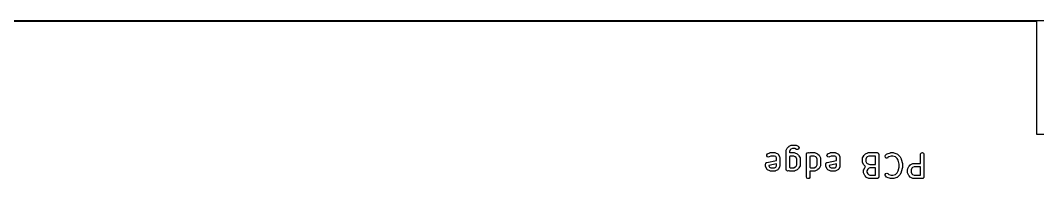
# Model space of a CAD drawing. Extents: x 0.49 to 7.78, y -5.14 to -0.57.
# Drawn here: x 2.264 to 4.036, y -0.845 to -0.57 of the extents above; entities that cross this region are included whole.
import ezdxf

# ---------------------------------------------------------------- set-up
doc = ezdxf.new("R2010")
doc.units = 0
doc.header["$MEASUREMENT"] = 0
doc.layers.add('BLACK', color=7, linetype='CONTINUOUS')

msp = doc.modelspace()

# ---------------------------------------------------------------- linework, layer by layer
at = {"layer": 'BLACK', "linetype": 'CONTINUOUS'}
for p, q in [((0.492126, -0.569882), (7.77559, -0.569882)), ((4.03445, -0.57185), (0.689961, -0.57185)), ((4.03445, -0.767716), (4.03445, -0.57185)), ((4.03445, -0.767717), (4.03445, -0.767716)), ((4.03474, -0.768413), (4.03445, -0.767717)), ((4.03543, -0.768701), (4.03474, -0.768413)), ((4.23228, -0.768701), (4.03543, -0.768701)), ((3.59753, -0.797336), (3.59771, -0.796326)), ((3.59753, -0.829207), (3.59753, -0.797336)), ((3.59771, -0.796326), (3.59783, -0.79619)), ((3.59783, -0.79619), (3.59785, -0.796015)), ((3.59785, -0.796015), (3.59972, -0.792266)), ((3.59972, -0.792266), (3.60025, -0.791556)), ((3.60025, -0.791556), (3.60027, -0.791498)), ((3.60027, -0.791498), (3.60215, -0.789623)), ((3.60215, -0.789623), (3.60287, -0.789117)), ((3.60287, -0.789117), (3.60292, -0.78907)), ((3.60292, -0.78907), (3.60667, -0.787195)), ((3.60479, -0.795335), (3.60344, -0.798033)), ((3.60599, -0.794138), (3.60479, -0.795335)), ((3.60868, -0.792789), (3.60599, -0.794138)), ((3.60667, -0.787195), (3.60765, -0.786903)), ((3.60765, -0.786903), (3.60782, -0.786944)), ((3.60782, -0.786944), (3.60799, -0.786884)), ((3.60799, -0.786884), (3.61361, -0.786884)), ((3.61291, -0.792789), (3.60868, -0.792789)), ((3.61604, -0.794352), (3.61291, -0.792789)), ((3.61361, -0.786884), (3.61462, -0.787062)), ((3.61462, -0.787062), (3.61476, -0.787175)), ((3.61476, -0.787175), (3.61493, -0.787195)), ((3.61493, -0.787195), (3.61868, -0.78907)), ((3.61805, -0.794583), (3.61604, -0.794352)), ((3.61973, -0.79347), (3.61805, -0.794583)), ((3.61868, -0.78907), (3.6195, -0.789681)), ((3.6195, -0.789681), (3.62031, -0.791534)), ((3.62031, -0.791534), (3.61973, -0.79347)), ((3.56391, -0.805676), (3.56403, -0.80366)), ((3.56511, -0.807299), (3.56391, -0.805676)), ((3.56403, -0.80366), (3.56542, -0.802194)), ((3.56429, -0.816937), (3.58066, -0.813663)), ((3.56708, -0.807768), (3.56511, -0.807299)), ((3.56542, -0.802194), (3.56917, -0.800319)), ((3.56806, -0.807476), (3.56708, -0.807768)), ((3.57119, -0.805913), (3.56806, -0.807476)), ((3.56917, -0.800319), (3.57015, -0.800026)), ((3.57015, -0.800026), (3.57033, -0.800067)), ((3.57033, -0.800067), (3.57049, -0.800007)), ((3.57049, -0.800007), (3.57799, -0.800007)), ((3.57729, -0.805913), (3.57119, -0.805913)), ((3.57954, -0.807035), (3.57729, -0.805913)), ((3.57799, -0.800007), (3.579, -0.800185)), ((3.579, -0.800185), (3.57914, -0.800299)), ((3.57914, -0.800299), (3.57931, -0.800319)), ((3.57931, -0.800319), (3.58306, -0.802194)), ((3.58066, -0.809281), (3.57954, -0.807035)), ((3.58066, -0.813663), (3.58066, -0.809281)), ((3.58306, -0.802194), (3.58388, -0.802805)), ((3.58388, -0.802805), (3.58406, -0.80321)), ((3.58406, -0.80321), (3.58438, -0.803514)), ((3.58438, -0.803514), (3.58626, -0.807264)), ((3.58626, -0.807264), (3.58655, -0.808247)), ((3.58655, -0.808247), (3.58651, -0.808418)), ((3.58651, -0.808418), (3.58657, -0.808584)), ((3.58657, -0.808584), (3.58657, -0.823582)), ((3.60344, -0.798033), (3.60344, -0.800163)), ((3.60344, -0.800163), (3.6039, -0.800026)), ((3.60493, -0.805913), (3.60344, -0.80666)), ((3.60344, -0.80666), (3.60344, -0.825507)), ((3.6039, -0.800026), (3.60407, -0.800067)), ((3.60407, -0.800067), (3.60424, -0.800007)), ((3.60424, -0.800007), (3.61174, -0.800007)), ((3.61104, -0.805913), (3.60493, -0.805913)), ((3.61374, -0.807261), (3.61104, -0.805913)), ((3.61174, -0.800007), (3.61275, -0.800185)), ((3.61275, -0.800185), (3.61288, -0.800299)), ((3.61288, -0.800299), (3.61306, -0.800319)), ((3.61306, -0.800319), (3.61681, -0.802194)), ((3.61493, -0.808459), (3.61374, -0.807261)), ((3.61628, -0.811156), (3.61493, -0.808459)), ((3.61628, -0.82101), (3.61628, -0.811156)), ((3.61681, -0.802194), (3.61752, -0.802719)), ((3.61752, -0.802719), (3.61757, -0.802747)), ((3.61757, -0.802747), (3.61945, -0.804621)), ((3.61945, -0.804621), (3.61995, -0.805345)), ((3.61995, -0.805345), (3.62, -0.805389)), ((3.62, -0.805389), (3.62188, -0.809138)), ((3.62188, -0.809138), (3.62217, -0.810121)), ((3.62217, -0.810121), (3.62213, -0.810293)), ((3.62213, -0.810293), (3.62219, -0.810459)), ((3.62219, -0.810459), (3.62219, -0.821708)), ((3.63316, -0.80296), (3.63333, -0.80195)), ((3.63316, -0.84233), (3.63316, -0.80296)), ((3.63333, -0.80195), (3.63463, -0.800403)), ((3.63463, -0.800403), (3.63662, -0.800052)), ((3.63662, -0.800052), (3.63776, -0.800708)), ((3.63776, -0.800708), (3.63854, -0.800319)), ((3.63854, -0.800319), (3.63952, -0.800026)), ((3.64055, -0.805913), (3.63906, -0.80666)), ((3.63906, -0.80666), (3.63906, -0.825507)), ((3.63952, -0.800026), (3.63969, -0.800067)), ((3.63969, -0.800067), (3.63986, -0.800007)), ((3.63986, -0.800007), (3.64736, -0.800007)), ((3.64666, -0.805913), (3.64055, -0.805913)), ((3.64936, -0.807261), (3.64666, -0.805913)), ((3.64736, -0.800007), (3.64837, -0.800185)), ((3.64837, -0.800185), (3.6485, -0.800299)), ((3.6485, -0.800299), (3.64868, -0.800319)), ((3.64868, -0.800319), (3.65243, -0.802194)), ((3.65055, -0.808459), (3.64936, -0.807261)), ((3.6519, -0.811156), (3.65055, -0.808459)), ((3.6519, -0.82101), (3.6519, -0.811156)), ((3.65243, -0.802194), (3.65314, -0.802719)), ((3.65314, -0.802719), (3.65319, -0.802747)), ((3.65319, -0.802747), (3.65507, -0.804621)), ((3.65507, -0.804621), (3.65557, -0.805345)), ((3.65557, -0.805345), (3.65562, -0.805389)), ((3.65562, -0.805389), (3.6575, -0.809138)), ((3.6575, -0.809138), (3.65779, -0.810121)), ((3.65779, -0.810121), (3.65775, -0.810293)), ((3.65775, -0.810293), (3.65781, -0.810459)), ((3.65781, -0.810459), (3.65781, -0.821708)), ((3.6689, -0.805676), (3.66902, -0.80366)), ((3.6701, -0.807299), (3.6689, -0.805676)), ((3.66902, -0.80366), (3.67041, -0.802194)), ((3.66927, -0.816937), (3.68565, -0.813663)), ((3.67207, -0.807768), (3.6701, -0.807299)), ((3.67041, -0.802194), (3.67416, -0.800319)), ((3.67305, -0.807476), (3.67207, -0.807768)), ((3.67618, -0.805913), (3.67305, -0.807476)), ((3.67416, -0.800319), (3.67514, -0.800026)), ((3.67514, -0.800026), (3.67531, -0.800067)), ((3.67531, -0.800067), (3.67548, -0.800007)), ((3.67548, -0.800007), (3.68298, -0.800007)), ((3.68228, -0.805913), (3.67618, -0.805913)), ((3.68453, -0.807035), (3.68228, -0.805913)), ((3.68298, -0.800007), (3.68399, -0.800185)), ((3.68399, -0.800185), (3.68412, -0.800299)), ((3.68412, -0.800299), (3.6843, -0.800319)), ((3.6843, -0.800319), (3.68805, -0.802194)), ((3.68565, -0.809281), (3.68453, -0.807035)), ((3.68565, -0.813663), (3.68565, -0.809281)), ((3.68805, -0.802194), (3.68887, -0.802805)), ((3.68887, -0.802805), (3.68905, -0.80321)), ((3.68905, -0.80321), (3.68937, -0.803514)), ((3.68937, -0.803514), (3.69124, -0.807264)), ((3.69124, -0.807264), (3.69153, -0.808247)), ((3.69153, -0.808247), (3.69149, -0.808418)), ((3.69149, -0.808418), (3.69155, -0.808584)), ((3.69155, -0.808584), (3.69155, -0.823582)), ((3.73064, -0.810459), (3.73082, -0.809449)), ((3.73064, -0.816083), (3.73064, -0.810459)), ((3.73082, -0.809449), (3.73093, -0.809314)), ((3.73093, -0.809314), (3.73095, -0.809138)), ((3.73095, -0.809138), (3.73283, -0.805389)), ((3.73283, -0.805389), (3.73336, -0.80468)), ((3.73336, -0.80468), (3.73338, -0.804621)), ((3.73338, -0.804621), (3.73526, -0.802747)), ((3.73526, -0.802747), (3.73598, -0.802241)), ((3.73598, -0.802241), (3.73602, -0.802194)), ((3.73602, -0.802194), (3.73977, -0.800319)), ((3.7379, -0.808459), (3.73655, -0.811156)), ((3.73655, -0.811156), (3.73655, -0.815386)), ((3.73909, -0.807261), (3.7379, -0.808459)), ((3.74179, -0.805913), (3.73909, -0.807261)), ((3.73977, -0.800319), (3.74076, -0.800026)), ((3.74076, -0.800026), (3.74093, -0.800067)), ((3.74093, -0.800067), (3.74109, -0.800007)), ((3.74109, -0.800007), (3.75609, -0.800007)), ((3.75314, -0.805913), (3.74179, -0.805913)), ((3.75314, -0.82063), (3.75314, -0.805913)), ((3.75609, -0.800007), (3.75648, -0.800075)), ((3.75648, -0.800075), (3.75661, -0.800052)), ((3.75661, -0.800052), (3.75672, -0.800118)), ((3.75672, -0.800118), (3.7571, -0.800185)), ((3.7571, -0.800185), (3.75769, -0.800678)), ((3.75769, -0.800678), (3.75835, -0.801062)), ((3.75835, -0.801062), (3.75845, -0.801312)), ((3.75845, -0.801312), (3.75865, -0.801483)), ((3.75865, -0.801483), (3.75878, -0.802239)), ((3.75878, -0.802239), (3.75905, -0.80296)), ((3.75905, -0.80296), (3.75905, -0.84233)), ((3.77002, -0.806452), (3.77088, -0.804621)), ((3.77055, -0.808403), (3.77002, -0.806452)), ((3.7722, -0.809562), (3.77055, -0.808403)), ((3.77088, -0.804621), (3.77275, -0.802747)), ((3.77421, -0.809386), (3.7722, -0.809562)), ((3.77275, -0.802747), (3.77359, -0.802159)), ((3.77359, -0.802159), (3.77377, -0.802143)), ((3.77377, -0.802143), (3.77391, -0.802033)), ((3.77391, -0.802033), (3.77953, -0.800159)), ((3.77505, -0.808797), (3.77421, -0.809386)), ((3.77644, -0.807415), (3.77505, -0.808797)), ((3.78094, -0.805913), (3.77644, -0.807415)), ((3.77953, -0.800159), (3.7804, -0.800029)), ((3.7804, -0.800029), (3.78046, -0.800007)), ((3.78046, -0.800007), (3.78421, -0.800007)), ((3.78374, -0.805913), (3.78094, -0.805913)), ((3.78824, -0.807415), (3.78374, -0.805913)), ((3.78421, -0.800007), (3.78508, -0.80016)), ((3.78508, -0.80016), (3.78515, -0.800159)), ((3.78515, -0.800159), (3.79077, -0.802033)), ((3.79116, -0.810333), (3.78824, -0.807415)), ((3.79077, -0.802033), (3.79167, -0.802522)), ((3.79268, -0.813364), (3.79116, -0.810333)), ((3.79167, -0.802522), (3.79177, -0.802672)), ((3.79177, -0.802672), (3.79193, -0.802747)), ((3.79193, -0.802747), (3.79568, -0.806496)), ((3.79439, -0.820196), (3.79268, -0.813364)), ((3.79568, -0.806496), (3.79618, -0.807219)), ((3.79618, -0.807219), (3.79623, -0.807264)), ((3.79623, -0.807264), (3.7981, -0.811013)), ((3.7981, -0.811013), (3.79825, -0.811502)), ((3.79825, -0.811502), (3.79833, -0.811618)), ((3.79833, -0.811618), (3.8002, -0.819117)), ((3.83188, -0.80296), (3.83206, -0.80195)), ((3.83188, -0.818755), (3.83188, -0.80296)), ((3.83206, -0.80195), (3.83336, -0.800403)), ((3.83336, -0.800403), (3.83535, -0.800052)), ((3.83535, -0.800052), (3.8371, -0.801062)), ((3.8371, -0.801062), (3.83779, -0.80296)), ((3.83779, -0.80296), (3.83779, -0.84233)), ((3.56191, -0.819833), (3.56209, -0.818823)), ((3.56191, -0.823582), (3.56191, -0.819833)), ((3.56197, -0.823748), (3.56191, -0.823582)), ((3.56193, -0.82392), (3.56197, -0.823748)), ((3.56223, -0.824903), (3.56193, -0.82392)), ((3.56209, -0.818823), (3.56241, -0.818449)), ((3.5641, -0.828652), (3.56223, -0.824903)), ((3.56241, -0.818449), (3.56256, -0.817987)), ((3.56256, -0.817987), (3.56303, -0.817699)), ((3.56303, -0.817699), (3.56339, -0.817276)), ((3.56339, -0.817276), (3.56387, -0.817191)), ((3.56387, -0.817191), (3.56429, -0.816937)), ((3.56442, -0.828956), (3.5641, -0.828652)), ((3.5646, -0.829362), (3.56442, -0.828956)), ((3.56542, -0.829973), (3.5646, -0.829362)), ((3.56917, -0.831848), (3.56542, -0.829973)), ((3.58066, -0.819685), (3.56782, -0.822253)), ((3.56782, -0.822253), (3.56782, -0.822885)), ((3.56782, -0.822885), (3.56894, -0.825131)), ((3.56894, -0.825131), (3.57119, -0.826254)), ((3.56935, -0.831868), (3.56917, -0.831848)), ((3.56948, -0.831981), (3.56935, -0.831868)), ((3.57049, -0.832159), (3.56948, -0.831981)), ((3.57799, -0.832159), (3.57049, -0.832159)), ((3.57119, -0.826254), (3.57729, -0.826254)), ((3.57729, -0.826254), (3.57954, -0.825131)), ((3.57816, -0.832099), (3.57799, -0.832159)), ((3.57833, -0.83214), (3.57816, -0.832099)), ((3.57931, -0.831848), (3.57833, -0.83214)), ((3.58306, -0.829973), (3.57931, -0.831848)), ((3.57954, -0.825131), (3.58066, -0.822885)), ((3.58066, -0.822885), (3.58066, -0.819685)), ((3.58336, -0.829652), (3.58306, -0.829973)), ((3.58377, -0.829476), (3.58336, -0.829652)), ((3.58438, -0.828652), (3.58377, -0.829476)), ((3.58626, -0.824903), (3.58438, -0.828652)), ((3.58628, -0.824727), (3.58626, -0.824903)), ((3.58639, -0.824592), (3.58628, -0.824727)), ((3.58657, -0.823582), (3.58639, -0.824592)), ((3.59823, -0.831105), (3.59753, -0.829207)), ((3.59997, -0.832114), (3.59823, -0.831105)), ((3.60196, -0.831764), (3.59997, -0.832114)), ((3.6022, -0.831487), (3.60196, -0.831764)), ((3.60292, -0.831848), (3.6022, -0.831487)), ((3.60309, -0.831868), (3.60292, -0.831848)), ((3.60323, -0.831981), (3.60309, -0.831868)), ((3.60424, -0.832159), (3.60323, -0.831981)), ((3.60344, -0.825507), (3.60493, -0.826254)), ((3.61174, -0.832159), (3.60424, -0.832159)), ((3.60493, -0.826254), (3.61104, -0.826254)), ((3.61104, -0.826254), (3.61374, -0.824905)), ((3.6119, -0.832099), (3.61174, -0.832159)), ((3.61207, -0.83214), (3.6119, -0.832099)), ((3.61306, -0.831848), (3.61207, -0.83214)), ((3.61681, -0.829973), (3.61306, -0.831848)), ((3.61374, -0.824905), (3.61493, -0.823708)), ((3.61493, -0.823708), (3.61628, -0.82101)), ((3.61685, -0.829926), (3.61681, -0.829973)), ((3.61757, -0.82942), (3.61685, -0.829926)), ((3.61945, -0.827545), (3.61757, -0.82942)), ((3.61948, -0.827487), (3.61945, -0.827545)), ((3.62, -0.826778), (3.61948, -0.827487)), ((3.62188, -0.823028), (3.62, -0.826778)), ((3.6219, -0.822853), (3.62188, -0.823028)), ((3.62201, -0.822717), (3.6219, -0.822853)), ((3.62219, -0.821708), (3.62201, -0.822717)), ((3.63906, -0.825507), (3.64055, -0.826254)), ((3.63986, -0.832159), (3.63906, -0.832019)), ((3.63906, -0.832019), (3.63906, -0.84233)), ((3.64736, -0.832159), (3.63986, -0.832159)), ((3.64055, -0.826254), (3.64666, -0.826254)), ((3.64666, -0.826254), (3.64936, -0.824905)), ((3.64752, -0.832099), (3.64736, -0.832159)), ((3.64769, -0.83214), (3.64752, -0.832099)), ((3.64868, -0.831848), (3.64769, -0.83214)), ((3.65243, -0.829973), (3.64868, -0.831848)), ((3.64936, -0.824905), (3.65055, -0.823708)), ((3.65055, -0.823708), (3.6519, -0.82101)), ((3.65247, -0.829926), (3.65243, -0.829973)), ((3.65319, -0.82942), (3.65247, -0.829926)), ((3.65507, -0.827545), (3.65319, -0.82942)), ((3.6551, -0.827487), (3.65507, -0.827545)), ((3.65562, -0.826778), (3.6551, -0.827487)), ((3.6575, -0.823028), (3.65562, -0.826778)), ((3.65752, -0.822853), (3.6575, -0.823028)), ((3.65763, -0.822717), (3.65752, -0.822853)), ((3.65781, -0.821708), (3.65763, -0.822717)), ((3.6669, -0.819833), (3.66708, -0.818823)), ((3.6669, -0.823582), (3.6669, -0.819833)), ((3.66696, -0.823748), (3.6669, -0.823582)), ((3.66692, -0.82392), (3.66696, -0.823748)), ((3.66721, -0.824903), (3.66692, -0.82392)), ((3.66708, -0.818823), (3.66739, -0.818449)), ((3.66909, -0.828652), (3.66721, -0.824903)), ((3.66739, -0.818449), (3.66755, -0.817987)), ((3.66755, -0.817987), (3.66802, -0.817699)), ((3.66802, -0.817699), (3.66838, -0.817276)), ((3.66838, -0.817276), (3.66886, -0.817191)), ((3.66886, -0.817191), (3.66927, -0.816937)), ((3.66941, -0.828956), (3.66909, -0.828652)), ((3.66958, -0.829362), (3.66941, -0.828956)), ((3.67041, -0.829973), (3.66958, -0.829362)), ((3.67416, -0.831848), (3.67041, -0.829973)), ((3.68565, -0.819685), (3.67281, -0.822253)), ((3.67281, -0.822253), (3.67281, -0.822885)), ((3.67281, -0.822885), (3.67393, -0.825131)), ((3.67393, -0.825131), (3.67618, -0.826254)), ((3.67433, -0.831868), (3.67416, -0.831848)), ((3.67447, -0.831981), (3.67433, -0.831868)), ((3.67548, -0.832159), (3.67447, -0.831981)), ((3.68298, -0.832159), (3.67548, -0.832159)), ((3.67618, -0.826254), (3.68228, -0.826254)), ((3.68228, -0.826254), (3.68453, -0.825131)), ((3.68314, -0.832099), (3.68298, -0.832159)), ((3.68331, -0.83214), (3.68314, -0.832099)), ((3.6843, -0.831848), (3.68331, -0.83214)), ((3.68805, -0.829973), (3.6843, -0.831848)), ((3.68453, -0.825131), (3.68565, -0.822885)), ((3.68565, -0.822885), (3.68565, -0.819685)), ((3.68835, -0.829652), (3.68805, -0.829973)), ((3.68876, -0.829476), (3.68835, -0.829652)), ((3.68937, -0.828652), (3.68876, -0.829476)), ((3.69124, -0.824903), (3.68937, -0.828652)), ((3.69126, -0.824727), (3.69124, -0.824903)), ((3.69138, -0.824592), (3.69126, -0.824727)), ((3.69155, -0.823582), (3.69138, -0.824592)), ((3.7307, -0.816249), (3.73064, -0.816083)), ((3.73066, -0.816421), (3.7307, -0.816249)), ((3.73095, -0.817404), (3.73066, -0.816421)), ((3.73283, -0.821153), (3.73095, -0.817404)), ((3.73252, -0.831081), (3.7327, -0.830071)), ((3.73252, -0.834831), (3.73252, -0.831081)), ((3.7327, -0.830071), (3.73281, -0.829936)), ((3.73281, -0.829936), (3.73283, -0.829761)), ((3.73288, -0.821198), (3.73283, -0.821153)), ((3.73283, -0.829761), (3.7347, -0.826011)), ((3.73338, -0.821921), (3.73288, -0.821198)), ((3.73526, -0.823795), (3.73338, -0.821921)), ((3.7347, -0.826011), (3.73523, -0.825302)), ((3.73523, -0.825302), (3.73526, -0.825244)), ((3.73542, -0.82387), (3.73526, -0.823795)), ((3.73526, -0.825244), (3.73614, -0.824362)), ((3.73551, -0.82402), (3.73542, -0.82387)), ((3.73614, -0.824362), (3.73551, -0.82402)), ((3.73655, -0.815386), (3.7379, -0.818084)), ((3.7379, -0.818084), (3.73894, -0.819127)), ((3.73977, -0.829081), (3.73842, -0.831778)), ((3.73842, -0.831778), (3.73842, -0.834134)), ((3.73894, -0.819127), (3.74345, -0.82063)), ((3.74097, -0.827884), (3.73977, -0.829081)), ((3.74367, -0.826535), (3.74097, -0.827884)), ((3.74345, -0.82063), (3.75314, -0.82063)), ((3.75314, -0.826535), (3.74367, -0.826535)), ((3.75314, -0.839377), (3.75314, -0.826535)), ((3.79116, -0.834956), (3.79268, -0.831926)), ((3.79268, -0.831926), (3.79439, -0.825093)), ((3.79439, -0.825093), (3.79439, -0.820196)), ((3.8002, -0.826173), (3.79833, -0.833672)), ((3.80029, -0.825457), (3.80019, -0.826037)), ((3.80019, -0.826037), (3.8002, -0.826173)), ((3.8002, -0.819117), (3.80024, -0.819704)), ((3.80024, -0.819704), (3.80029, -0.819833)), ((3.80029, -0.819833), (3.80029, -0.825457)), ((3.80938, -0.829207), (3.80956, -0.828197)), ((3.80938, -0.834831), (3.80938, -0.829207)), ((3.80956, -0.828197), (3.80967, -0.828061)), ((3.80967, -0.828061), (3.80969, -0.827886)), ((3.80969, -0.827886), (3.81157, -0.824137)), ((3.81157, -0.824137), (3.8121, -0.823427)), ((3.8121, -0.823427), (3.81212, -0.823369)), ((3.81212, -0.823369), (3.814, -0.821494)), ((3.814, -0.821494), (3.81472, -0.820988)), ((3.81472, -0.820988), (3.81476, -0.820941)), ((3.81476, -0.820941), (3.81851, -0.819066)), ((3.81664, -0.827206), (3.81529, -0.829904)), ((3.81529, -0.829904), (3.81529, -0.834134)), ((3.81783, -0.826009), (3.81664, -0.827206)), ((3.82053, -0.82466), (3.81783, -0.826009)), ((3.81851, -0.819066), (3.8195, -0.818774)), ((3.8195, -0.818774), (3.81967, -0.818815)), ((3.81967, -0.818815), (3.81983, -0.818755)), ((3.81983, -0.818755), (3.83188, -0.818755)), ((3.83188, -0.82466), (3.82053, -0.82466)), ((3.83188, -0.839377), (3.83188, -0.82466)), ((3.63385, -0.844228), (3.63316, -0.84233)), ((3.6356, -0.845238), (3.63385, -0.844228)), ((3.63758, -0.844887), (3.6356, -0.845238)), ((3.63888, -0.84334), (3.63758, -0.844887)), ((3.63906, -0.84233), (3.63888, -0.84334)), ((3.73258, -0.834997), (3.73252, -0.834831)), ((3.73254, -0.835168), (3.73258, -0.834997)), ((3.73283, -0.836151), (3.73254, -0.835168)), ((3.7347, -0.839901), (3.73283, -0.836151)), ((3.73475, -0.839945), (3.7347, -0.839901)), ((3.73526, -0.840668), (3.73475, -0.839945)), ((3.73713, -0.842543), (3.73526, -0.840668)), ((3.73719, -0.84257), (3.73713, -0.842543)), ((3.7379, -0.843096), (3.73719, -0.84257)), ((3.74165, -0.844971), (3.7379, -0.843096)), ((3.73842, -0.834134), (3.73977, -0.836831)), ((3.73977, -0.836831), (3.74097, -0.838028)), ((3.74097, -0.838028), (3.74367, -0.839377)), ((3.74182, -0.844991), (3.74165, -0.844971)), ((3.74196, -0.845105), (3.74182, -0.844991)), ((3.74297, -0.845283), (3.74196, -0.845105)), ((3.75609, -0.845283), (3.74297, -0.845283)), ((3.74367, -0.839377), (3.75314, -0.839377)), ((3.75681, -0.84502), (3.75609, -0.845283)), ((3.75757, -0.844887), (3.75681, -0.84502)), ((3.75774, -0.844683), (3.75757, -0.844887)), ((3.75799, -0.844592), (3.75774, -0.844683)), ((3.75837, -0.843928), (3.75799, -0.844592)), ((3.75887, -0.84334), (3.75837, -0.843928)), ((3.75894, -0.842956), (3.75887, -0.84334)), ((3.759, -0.842843), (3.75894, -0.842956)), ((3.75905, -0.84233), (3.75898, -0.842713)), ((3.75898, -0.842713), (3.759, -0.842843)), ((3.77011, -0.837816), (3.77127, -0.836162)), ((3.77029, -0.839828), (3.77011, -0.837816)), ((3.77088, -0.840668), (3.77029, -0.839828)), ((3.77275, -0.842543), (3.77088, -0.840668)), ((3.77127, -0.836162), (3.77322, -0.835639)), ((3.77291, -0.842618), (3.77275, -0.842543)), ((3.77301, -0.842768), (3.77291, -0.842618)), ((3.77391, -0.843256), (3.77301, -0.842768)), ((3.77322, -0.835639), (3.77505, -0.836492)), ((3.77953, -0.845131), (3.77391, -0.843256)), ((3.77505, -0.836492), (3.77644, -0.837874)), ((3.77644, -0.837874), (3.78094, -0.839377)), ((3.7796, -0.845129), (3.77953, -0.845131)), ((3.78046, -0.845283), (3.7796, -0.845129)), ((3.78421, -0.845283), (3.78046, -0.845283)), ((3.78094, -0.839377), (3.78374, -0.839377)), ((3.78374, -0.839377), (3.78824, -0.837874)), ((3.78428, -0.845261), (3.78421, -0.845283)), ((3.78515, -0.845131), (3.78428, -0.845261)), ((3.79077, -0.843256), (3.78515, -0.845131)), ((3.78824, -0.837874), (3.79116, -0.834956)), ((3.79091, -0.843147), (3.79077, -0.843256)), ((3.79109, -0.843131), (3.79091, -0.843147)), ((3.79193, -0.842543), (3.79109, -0.843131)), ((3.79568, -0.838794), (3.79193, -0.842543)), ((3.7957, -0.838735), (3.79568, -0.838794)), ((3.79623, -0.838026), (3.7957, -0.838735)), ((3.7981, -0.834277), (3.79623, -0.838026)), ((3.79812, -0.834138), (3.7981, -0.834277)), ((3.79833, -0.833672), (3.79812, -0.834138)), ((3.80944, -0.834997), (3.80938, -0.834831)), ((3.8094, -0.835168), (3.80944, -0.834997)), ((3.80969, -0.836151), (3.8094, -0.835168)), ((3.81157, -0.839901), (3.80969, -0.836151)), ((3.81162, -0.839945), (3.81157, -0.839901)), ((3.81212, -0.840668), (3.81162, -0.839945)), ((3.814, -0.842543), (3.81212, -0.840668)), ((3.81406, -0.84257), (3.814, -0.842543)), ((3.81476, -0.843096), (3.81406, -0.84257)), ((3.81851, -0.844971), (3.81476, -0.843096)), ((3.81529, -0.834134), (3.81664, -0.836831)), ((3.81664, -0.836831), (3.81783, -0.838028)), ((3.81783, -0.838028), (3.82053, -0.839377)), ((3.81869, -0.844991), (3.81851, -0.844971)), ((3.81883, -0.845105), (3.81869, -0.844991)), ((3.81983, -0.845283), (3.81883, -0.845105)), ((3.83483, -0.845283), (3.81983, -0.845283)), ((3.82053, -0.839377), (3.83188, -0.839377)), ((3.83555, -0.84502), (3.83483, -0.845283)), ((3.83631, -0.844887), (3.83555, -0.84502)), ((3.83648, -0.844683), (3.83631, -0.844887)), ((3.83673, -0.844592), (3.83648, -0.844683)), ((3.83711, -0.843928), (3.83673, -0.844592)), ((3.83761, -0.84334), (3.83711, -0.843928)), ((3.83768, -0.842956), (3.83761, -0.84334)), ((3.83774, -0.842843), (3.83768, -0.842956)), ((3.83779, -0.84233), (3.83772, -0.842713)), ((3.83772, -0.842713), (3.83774, -0.842843))]:
    msp.add_line(p, q, dxfattribs=at)

doc.saveas('drawing.dxf')
